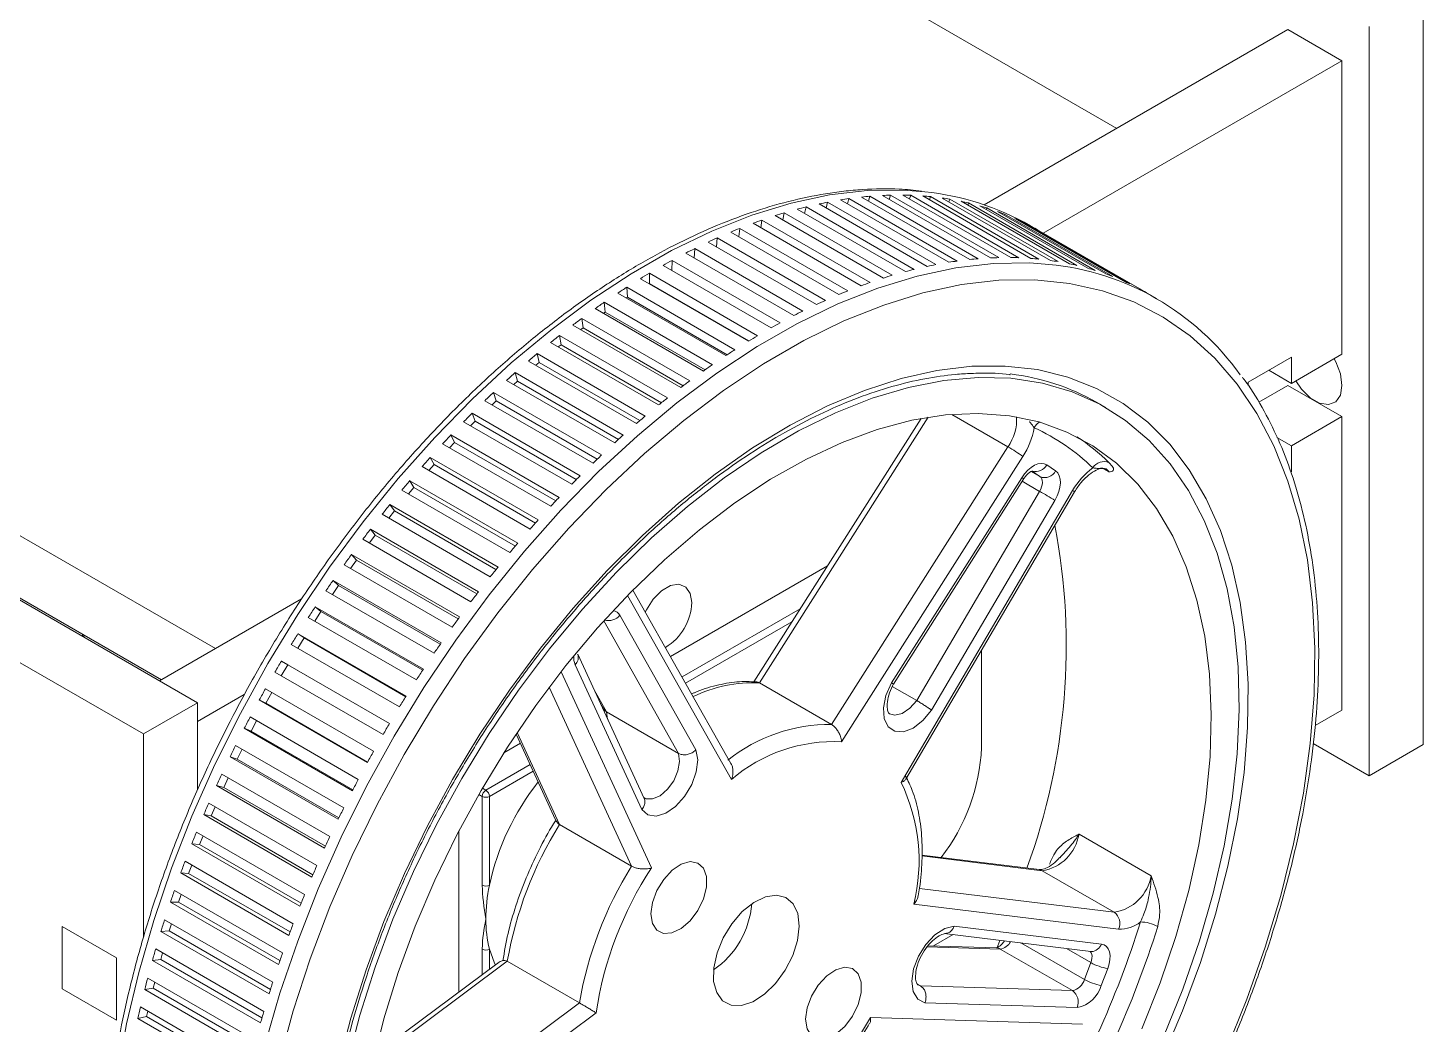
# Model space of a CAD drawing. Header units: millimetres. Extents: x 2 to 418, y 2 to 295.
# Drawn here: x 207.3 to 262, y 192.2 to 231.3 of the extents above; entities that cross this region are included whole.
import ezdxf

# ---------------------------------------------------------------- set-up
doc = ezdxf.new("R2010")
doc.units = ezdxf.units.MM

msp = doc.modelspace()

# ---------------------------------------------------------------- linework, layer by layer
at = {"color": 7, "linetype": 'Continuous', "lineweight": 15}
for p, q in [((249.982, 227.365), (213.283, 248.551)), ((262.003, 232.59), (262.003, 203.195)), ((256.7, 231.243), (244.785, 224.365)), ((258.821, 230.018), (256.7, 231.243)), ((259.882, 231.366), (259.882, 201.97)), ((169.796, 230.304), (213.92, 204.833)), ((258.821, 230.018), (247.103, 223.254)), ((258.821, 230.018), (258.821, 222.588)), ((167.675, 229.08), (211.798, 203.608)), ((238.586, 224.238), (238.641, 224.469)), ((242.884, 222.02), (238.641, 224.469)), ((243.39, 222.109), (239.147, 224.559)), ((239.422, 224.4), (239.479, 224.608)), ((243.721, 222.159), (239.479, 224.608)), ((244.219, 222.22), (239.976, 224.669)), ((240.247, 224.513), (240.302, 224.7)), ((244.545, 222.251), (240.302, 224.7)), ((245.034, 222.283), (240.792, 224.732)), ((241.057, 224.578), (241.112, 224.743)), ((245.354, 222.294), (241.112, 224.743)), ((245.834, 222.297), (241.591, 224.746)), ((241.853, 224.595), (241.905, 224.739)), ((246.148, 222.29), (241.905, 224.739)), ((246.617, 222.264), (242.374, 224.713)), ((242.633, 224.564), (242.681, 224.686)), ((246.923, 222.237), (242.681, 224.686)), ((247.381, 222.182), (243.139, 224.632)), ((243.395, 224.484), (243.437, 224.586)), ((247.68, 222.137), (243.437, 224.586)), ((248.126, 222.053), (243.884, 224.502)), ((244.138, 224.356), (244.174, 224.438)), ((248.417, 221.989), (244.174, 224.438)), ((240.832, 221.493), (236.589, 223.942)), ((236.884, 223.772), (236.934, 224.048)), ((241.176, 221.599), (236.934, 224.048)), ((241.695, 221.745), (237.452, 224.195)), ((237.739, 224.029), (237.793, 224.282)), ((242.035, 221.833), (237.793, 224.282)), ((242.548, 221.951), (238.305, 224.4)), ((248.85, 221.876), (244.608, 224.326)), ((244.86, 224.18), (244.89, 224.242)), ((249.132, 221.793), (244.89, 224.242)), ((249.552, 221.652), (245.309, 224.101)), ((245.561, 223.956), (245.582, 223.999)), ((249.825, 221.55), (245.582, 223.999)), ((235.153, 223.117), (235.191, 223.44)), ((239.433, 220.991), (235.191, 223.44)), ((239.961, 221.193), (235.718, 223.642)), ((236.021, 223.468), (236.066, 223.767)), ((240.308, 221.318), (236.066, 223.767)), ((250.23, 221.381), (245.988, 223.83)), ((246.238, 223.686), (246.251, 223.71)), ((250.493, 221.26), (246.251, 223.71)), ((251.546, 220.689), (246.596, 223.546)), ((250.884, 221.064), (246.641, 223.513)), ((246.891, 223.369), (246.894, 223.374)), ((251.137, 220.925), (246.894, 223.374)), ((238.201, 220.457), (233.958, 222.906)), ((234.28, 222.72), (234.31, 223.067)), ((238.553, 220.618), (234.31, 223.067)), ((239.083, 220.848), (234.841, 223.297)), ((237.315, 220.021), (233.072, 222.47)), ((233.406, 222.277), (233.425, 222.649)), ((237.668, 220.199), (233.425, 222.649)), ((258.821, 220.138), (258.821, 222.588)), ((236.427, 219.541), (232.184, 221.99)), ((232.531, 221.79), (232.538, 222.186)), ((236.78, 219.737), (232.538, 222.186)), ((235.538, 219.018), (231.296, 221.467)), ((231.641, 221.268), (231.657, 221.277)), ((235.892, 219.231), (231.649, 221.68)), ((231.657, 221.277), (231.649, 221.68)), ((235.554, 219.028), (231.657, 221.277)), ((234.651, 218.452), (230.408, 220.902)), ((230.74, 220.71), (230.784, 220.738)), ((235.004, 218.682), (230.761, 221.131)), ((230.784, 220.738), (230.761, 221.131)), ((234.694, 218.481), (230.784, 220.738)), ((233.766, 217.846), (229.524, 220.295)), ((229.844, 220.11), (229.913, 220.158)), ((234.118, 218.092), (229.875, 220.541)), ((229.913, 220.158), (229.875, 220.541)), ((233.834, 217.894), (229.913, 220.158)), ((258.821, 220.138), (258.821, 218.505)), ((232.886, 217.199), (228.643, 219.648)), ((228.954, 219.469), (229.045, 219.537)), ((233.236, 217.461), (228.993, 219.91)), ((229.045, 219.537), (228.993, 219.91)), ((232.977, 217.267), (229.045, 219.537)), ((232.011, 216.513), (227.769, 218.962)), ((232.359, 216.79), (228.116, 219.239)), ((228.183, 218.878), (228.116, 219.239)), ((231.488, 216.081), (227.246, 218.53)), ((227.327, 218.181), (227.246, 218.53)), ((228.07, 218.788), (228.183, 218.878)), ((232.123, 216.603), (228.183, 218.878)), ((256.841, 217.362), (258.821, 218.505)), ((231.144, 215.789), (226.902, 218.238)), ((227.195, 218.069), (227.327, 218.181)), ((231.276, 215.901), (227.327, 218.181)), ((255.144, 217.403), (256.841, 218.383)), ((256.841, 217.362), (255.957, 217.873)), ((256.841, 218.383), (256.841, 217.362)), ((230.286, 215.028), (226.043, 217.477)), ((226.329, 217.312), (226.479, 217.447)), ((230.626, 215.335), (226.384, 217.784)), ((226.479, 217.447), (226.384, 217.784)), ((230.435, 215.163), (226.479, 217.447)), ((255.144, 217.275), (255.144, 217.403)), ((229.774, 214.553), (225.531, 217.002)), ((225.641, 216.678), (225.531, 217.002)), ((255.552, 216.618), (256.7, 217.28)), ((258.821, 216.056), (256.7, 217.28)), ((229.438, 214.232), (225.195, 216.682)), ((225.475, 216.52), (225.641, 216.678)), ((229.603, 214.391), (225.641, 216.678)), ((249.55, 216.414), (249.196, 216.618)), ((228.602, 213.403), (224.359, 215.852)), ((224.633, 215.693), (224.814, 215.876)), ((228.933, 213.737), (224.69, 216.186)), ((224.814, 215.876), (224.69, 216.186)), ((228.782, 213.585), (224.814, 215.876)), ((242.31, 215.985), (235.744, 205.653)), ((256.841, 214.913), (258.821, 216.056)), ((258.821, 216.056), (258.821, 214.422)), ((200.343, 215.2), (214.627, 206.955)), ((228.105, 212.887), (223.862, 215.336)), ((223.999, 215.04), (223.862, 215.336)), ((256.841, 214.913), (256.27, 215.242)), ((227.779, 212.54), (223.536, 214.99)), ((223.806, 214.834), (223.999, 215.04)), ((227.972, 212.747), (223.999, 215.04)), ((238.797, 203.98), (245.717, 214.871)), ((256.841, 213.892), (256.841, 214.913)), ((226.971, 211.647), (222.728, 214.096)), ((222.993, 213.943), (223.199, 214.174)), ((227.29, 212.006), (223.048, 214.455)), ((223.199, 214.174), (223.048, 214.455)), ((227.176, 211.878), (223.199, 214.174)), ((246.302, 214.491), (239.189, 203.298)), ((247.238, 214.163), (247.587, 213.925)), ((258.821, 214.422), (258.821, 211.973)), ((226.492, 211.095), (222.249, 213.544)), ((222.413, 213.278), (222.249, 213.544)), ((241.142, 205.617), (246.255, 213.662)), ((241.22, 205.567), (246.323, 213.598)), ((226.179, 210.725), (221.936, 213.174)), ((222.198, 213.023), (222.413, 213.278)), ((226.394, 210.98), (222.413, 213.278)), ((241.522, 201.705), (248.254, 213.158)), ((241.705, 201.834), (248.332, 213.109)), ((242.135, 204.92), (246.958, 213.126)), ((200.343, 212.751), (212.505, 205.73)), ((225.711, 210.156), (221.468, 212.605)), ((221.645, 212.355), (221.468, 212.605)), ((247.559, 212.772), (242.719, 204.54)), ((225.405, 209.775), (221.162, 212.224)), ((221.42, 212.075), (221.645, 212.355)), ((225.629, 210.055), (221.645, 212.355)), ((258.821, 204.542), (258.821, 211.973)), ((220.662, 211.1), (220.894, 211.405)), ((224.947, 209.19), (220.705, 211.639)), ((220.894, 211.405), (220.705, 211.639)), ((224.881, 209.103), (220.894, 211.405)), ((224.649, 208.798), (220.407, 211.248)), ((223.914, 207.798), (219.671, 210.247)), ((219.925, 210.101), (220.163, 210.43)), ((224.204, 208.199), (219.961, 210.648)), ((220.163, 210.43), (219.961, 210.648)), ((224.152, 208.127), (220.163, 210.43)), ((238.633, 210.2), (232.475, 206.645)), ((223.201, 206.774), (218.958, 209.224)), ((219.21, 209.078), (219.453, 209.433)), ((223.482, 207.184), (219.239, 209.633)), ((219.453, 209.433), (219.239, 209.633)), ((223.444, 207.129), (219.453, 209.433)), ((234.85, 202.448), (230.999, 209.253)), ((218.005, 208.905), (212.435, 205.69)), ((222.782, 206.148), (218.539, 208.597)), ((218.764, 208.414), (218.539, 208.597)), ((222.51, 205.73), (218.267, 208.18)), ((218.518, 208.035), (218.764, 208.414)), ((222.756, 206.109), (218.764, 208.414)), ((230.491, 208.263), (233.475, 202.991)), ((209.406, 207.519), (209.406, 207.438)), ((222.105, 205.092), (217.863, 207.542)), ((218.099, 207.376), (217.863, 207.542)), ((221.843, 204.667), (217.6, 207.117)), ((217.85, 206.972), (218.099, 207.376)), ((222.092, 205.071), (218.099, 207.376)), ((221.454, 204.019), (217.211, 206.468)), ((217.458, 206.32), (217.211, 206.468)), ((231.444, 201.075), (228.836, 206.739)), ((244.679, 203.075), (244.679, 206.894)), ((221.201, 203.587), (216.959, 206.036)), ((217.208, 205.892), (217.458, 206.32)), ((221.451, 204.015), (217.458, 206.32)), ((231.351, 200.646), (228.735, 206.326)), ((220.828, 202.929), (216.585, 205.379)), ((235.968, 205.613), (238.797, 203.98)), ((241.175, 205.475), (242.135, 204.92)), ((211.798, 203.608), (213.92, 204.833)), ((215.756, 205.158), (213.92, 204.097)), ((213.92, 204.833), (213.92, 201.417)), ((220.586, 202.492), (216.343, 204.941)), ((216.343, 204.941), (216.601, 204.811)), ((216.601, 204.811), (216.835, 205.234)), ((220.594, 202.506), (216.601, 204.811)), ((229.706, 204.85), (229.849, 204.596)), ((220.229, 201.826), (215.986, 204.275)), ((229.966, 204.481), (232.795, 202.848)), ((257.769, 203.935), (258.821, 204.542)), ((219.998, 201.383), (215.755, 203.832)), ((215.755, 203.832), (216.023, 203.721)), ((216.023, 203.721), (216.236, 204.13)), ((220.015, 201.416), (216.023, 203.721)), ((211.798, 203.608), (211.798, 195.632)), ((219.658, 200.71), (215.415, 203.159)), ((226.588, 203.246), (225.943, 202.874)), ((226.421, 203.607), (227.97, 200.244)), ((259.882, 201.97), (257.692, 203.235)), ((262.003, 203.195), (259.882, 201.97)), ((219.439, 200.263), (215.196, 202.712)), ((215.196, 202.712), (215.473, 202.62)), ((215.473, 202.62), (215.666, 203.014)), ((219.464, 200.315), (215.473, 202.62)), ((219.116, 199.584), (214.873, 202.033)), ((218.908, 199.134), (214.666, 201.583)), ((214.666, 201.583), (214.952, 201.509)), ((214.952, 201.509), (215.126, 201.887)), ((218.941, 199.206), (214.952, 201.509)), ((218.604, 198.45), (214.361, 200.899)), ((225.092, 197.676), (225.092, 201.158)), ((225.375, 201.158), (225.375, 197.676)), ((231.441, 201.102), (231.427, 201.113)), ((218.409, 197.997), (214.166, 200.446)), ((214.166, 200.446), (214.46, 200.391)), ((214.46, 200.391), (214.616, 200.752)), ((218.448, 198.089), (214.46, 200.391)), ((224.173, 199.807), (224.173, 193.489)), ((228.122, 200.055), (230.95, 198.423)), ((217.94, 196.855), (213.697, 199.304)), ((213.697, 199.304), (213.999, 199.268)), ((218.123, 197.31), (213.88, 199.759)), ((213.999, 199.268), (214.137, 199.61)), ((217.985, 196.967), (213.999, 199.268)), ((248.505, 199.68), (251.333, 198.047)), ((246.935, 198.287), (242.339, 198.849)), ((217.503, 195.709), (213.261, 198.158)), ((213.261, 198.158), (213.57, 198.141)), ((217.673, 196.165), (213.431, 198.614)), ((213.57, 198.141), (213.691, 198.464)), ((247.057, 198.245), (249.886, 196.613)), ((217.553, 195.842), (213.57, 198.141)), ((217.256, 195.018), (213.014, 197.468)), ((213.173, 197.013), (213.277, 197.315)), ((212.857, 197.011), (213.173, 197.013)), ((217.1, 194.562), (212.857, 197.011)), ((217.152, 194.716), (213.173, 197.013)), ((250.056, 195.954), (242.021, 196.937)), ((208.616, 196.055), (210.738, 194.83)), ((208.616, 193.605), (208.616, 196.055)), ((216.873, 193.871), (212.63, 196.321)), ((212.809, 195.886), (212.897, 196.166)), ((243.606, 196.075), (249.381, 195.368)), ((212.487, 195.865), (212.809, 195.886)), ((216.729, 193.415), (212.487, 195.865)), ((216.784, 193.591), (212.809, 195.886)), ((242.799, 195.293), (243.567, 195.737)), ((243.209, 195.78), (248.967, 195.076)), ((216.523, 192.726), (212.28, 195.175)), ((212.479, 194.761), (212.552, 195.018)), ((245.265, 195.217), (242.58, 195.3)), ((245.414, 195.173), (248.243, 193.541)), ((210.738, 192.38), (210.738, 194.83)), ((212.151, 194.721), (212.479, 194.761)), ((216.393, 192.272), (212.151, 194.721)), ((216.449, 192.469), (212.479, 194.761)), ((225.657, 194.593), (220.871, 191.031)), ((226.074, 194.693), (228.903, 193.061)), ((248.715, 193.974), (248.969, 194.639)), ((249.63, 194.411), (249.376, 193.746)), ((216.208, 191.585), (211.965, 194.034)), ((212.183, 193.641), (212.242, 193.874)), ((242.17, 193.792), (242.287, 193.725)), ((208.616, 193.605), (210.738, 192.38)), ((211.849, 193.582), (212.183, 193.641)), ((216.092, 191.132), (211.849, 193.582)), ((216.147, 191.352), (212.183, 193.641)), ((242.287, 193.725), (248.243, 193.541)), ((215.927, 190.45), (211.685, 192.899)), ((211.921, 192.527), (211.968, 192.735)), ((248.431, 192.88), (242.457, 193.065)), ((211.583, 192.449), (211.921, 192.527)), ((215.826, 190), (211.583, 192.449)), ((215.88, 190.242), (211.921, 192.527)), ((229.558, 192.669), (220.26, 185.749)), ((240.321, 192.485), (248.634, 192.228))]:
    msp.add_line(p, q, dxfattribs=at)
at = {"color": 8, "linetype": 'Continuous', "lineweight": 15}
for p, q in [((242.59, 216.034), (235.968, 205.613)), ((243.508, 216.146), (245.717, 214.871)), ((246.275, 213.521), (246.958, 213.126)), ((246.625, 213.904), (246.972, 213.703)), ((246.972, 213.703), (246.667, 213.911)), ((249.439, 214.022), (249.674, 213.886)), ((234.87, 201.819), (230.786, 209.035)), ((232.795, 202.848), (229.856, 208.041)), ((232.928, 205.845), (237.568, 208.523)), ((237.24, 208.007), (233.067, 205.599)), ((209.465, 207.485), (209.465, 207.404)), ((228.184, 206.047), (231.728, 198.351)), ((230.95, 198.423), (227.719, 205.44)), ((229.48, 205.34), (229.966, 204.481)), ((229.966, 204.481), (230.009, 204.192)), ((226.46, 203.665), (228.122, 200.055)), ((225.233, 201.403), (226.974, 202.407)), ((227.092, 202.149), (225.375, 201.158)), ((225.096, 201.482), (225.233, 201.403)), ((225.092, 201.158), (224.954, 201.237)), ((247.057, 198.245), (242.34, 198.823)), ((242.242, 197.548), (249.886, 196.613)), ((225.092, 194.173), (225.092, 195.167)), ((225.375, 195.167), (225.375, 194.383)), ((245.414, 195.173), (242.546, 195.262)), ((246.225, 195.411), (248.715, 193.974)), ((248.009, 195.193), (248.969, 194.639)), ((226.074, 194.693), (220.812, 190.777)), ((242.182, 193.767), (242.287, 193.725)), ((220.173, 186.564), (228.903, 193.061))]:
    msp.add_line(p, q, dxfattribs=at)
at = {"color": 8, "linetype": 'Continuous', "lineweight": 15, "flags": 128}
for points in [[(240.194, 224.922), (238.721, 224.751), (237.208, 224.428), (235.663, 223.954), (234.096, 223.333), (232.515, 222.568), (230.928, 221.663), (229.346, 220.623), (227.776, 219.454), (226.227, 218.163), (224.709, 216.757), (223.228, 215.243), (221.795, 213.63), (220.417, 211.928), (219.101, 210.145), (217.855, 208.292), (216.685, 206.379), (215.6, 204.417), (214.603, 202.416), (213.702, 200.388), (212.901, 198.345), (212.204, 196.297), (211.616, 194.256), (211.139, 192.233), (210.777, 190.241)], [(242.453, 224.877), (241.619, 224.94), (240.194, 224.922)], [(216.566, 191.398), (217.154, 193.439), (217.851, 195.487), (218.652, 197.531), (219.553, 199.559), (220.549, 201.559), (221.635, 203.522), (222.804, 205.435), (224.05, 207.288), (225.366, 209.071), (226.745, 210.773), (228.178, 212.385), (229.658, 213.899), (231.177, 215.306), (232.726, 216.597), (234.296, 217.765), (235.878, 218.805), (237.465, 219.71), (239.046, 220.475), (240.613, 221.097), (242.157, 221.57), (243.671, 221.893), (245.144, 222.065)], [(245.144, 222.065), (246.569, 222.083), (247.319, 222.029)], [(249.674, 213.886), (249.537, 214.005), (249.532, 214.007)], [(241.069, 204.397), (241.283, 204.342), (241.57, 204.413), (241.867, 204.615), (242.135, 204.92)], [(231.441, 201.099), (231.51, 201.068), (231.773, 201.058), (232.069, 201.187), (232.359, 201.437), (232.603, 201.776), (232.769, 202.157), (232.836, 202.531), (232.795, 202.848)], [(247.057, 198.245), (246.985, 198.276), (246.935, 198.287)], [(248.969, 194.639), (248.997, 194.726), (249.012, 194.812), (249.014, 194.891), (249.003, 194.963), (248.98, 195.023), (248.945, 195.07), (248.934, 195.08)]]:
    msp.add_lwpolyline(points, dxfattribs=at)
at = {"color": 7, "linetype": 'Continuous', "lineweight": 15, "flags": 128}
for points in [[(245.354, 221.405), (243.888, 221.233), (242.381, 220.909), (240.843, 220.433), (239.283, 219.809), (237.709, 219.04), (236.13, 218.13), (234.556, 217.085), (232.995, 215.911), (231.456, 214.614), (229.949, 213.201), (228.482, 211.682), (227.062, 210.064), (225.699, 208.357), (224.401, 206.571), (223.173, 204.716), (222.025, 202.802), (220.962, 200.841), (219.99, 198.843), (219.114, 196.821), (218.341, 194.785), (217.674, 192.747), (217.117, 190.72)], [(254.262, 191.172), (255.086, 193.203), (255.807, 195.241), (256.419, 197.275), (256.92, 199.293), (257.306, 201.283), (257.575, 203.235), (257.726, 205.137), (257.757, 206.977), (257.669, 208.747), (257.462, 210.434), (257.137, 212.031), (256.696, 213.527), (256.142, 214.914), (255.477, 216.184), (254.707, 217.33), (253.834, 218.345), (252.864, 219.224), (251.803, 219.961), (250.656, 220.553), (249.431, 220.995), (248.134, 221.285), (246.772, 221.422), (245.354, 221.405)], [(219.453, 190.585), (219.938, 192.466), (220.534, 194.361), (221.235, 196.257), (222.038, 198.141), (222.938, 200.001), (223.928, 201.826), (225.002, 203.604), (226.154, 205.322), (227.375, 206.971), (228.657, 208.538), (229.994, 210.015), (231.375, 211.39), (232.792, 212.657), (234.235, 213.805), (235.696, 214.829), (237.165, 215.72), (238.632, 216.474), (240.088, 217.086), (241.523, 217.551), (242.928, 217.866), (244.294, 218.031)], [(244.294, 218.031), (245.612, 218.042), (246.873, 217.901), (248.07, 217.608), (249.195, 217.165), (250.24, 216.575), (251.198, 215.842), (252.063, 214.971), (252.83, 213.967), (253.494, 212.837), (254.05, 211.588), (254.495, 210.228), (254.826, 208.766), (255.041, 207.211), (255.138, 205.574), (255.117, 203.866), (254.977, 202.096), (254.72, 200.278), (254.348, 198.422), (253.863, 196.54), (253.267, 194.646), (252.566, 192.75), (251.763, 190.866)], [(257.01, 217.46), (257.23, 217.138), (257.576, 216.793), (257.944, 216.58), (258.291, 216.526), (258.573, 216.636), (258.757, 216.898), (258.821, 217.28), (258.757, 217.736), (258.573, 218.211), (258.51, 218.326)], [(251.824, 191.726), (252.579, 193.604), (253.229, 195.488), (253.77, 197.366), (254.2, 199.224), (254.514, 201.051), (254.711, 202.835), (254.789, 204.563), (254.748, 206.224), (254.589, 207.807), (254.312, 209.302), (253.919, 210.698), (253.412, 211.986), (252.796, 213.158), (252.074, 214.206), (251.251, 215.123), (250.333, 215.902), (249.325, 216.539), (248.235, 217.03), (247.069, 217.37), (245.835, 217.559), (244.542, 217.594), (243.198, 217.475), (241.812, 217.203), (240.394, 216.781), (238.952, 216.21), (237.497, 215.494), (236.037, 214.639), (234.584, 213.65), (233.145, 212.534), (231.732, 211.297), (230.353, 209.949), (229.018, 208.498), (227.735, 206.954), (226.514, 205.327), (225.361, 203.628), (224.285, 201.868), (223.293, 200.059), (222.392, 198.213), (221.587, 196.343), (220.884, 194.46), (220.288, 192.578), (219.802, 190.708)], [(250.97, 192.037), (251.688, 193.848), (252.302, 195.663), (252.808, 197.471), (253.203, 199.258), (253.483, 201.011), (253.647, 202.719), (253.694, 204.369), (253.622, 205.95), (253.434, 207.451), (253.129, 208.86), (252.711, 210.169), (252.182, 211.369), (251.545, 212.45), (250.806, 213.405), (249.969, 214.227), (249.041, 214.911), (248.027, 215.452), (246.936, 215.846), (245.774, 216.091), (244.549, 216.183), (243.271, 216.124), (241.949, 215.913), (240.591, 215.552), (239.207, 215.044), (237.807, 214.391), (236.401, 213.599), (234.998, 212.673), (233.608, 211.619), (232.242, 210.445), (230.908, 209.16), (229.616, 207.772), (228.376, 206.29), (227.195, 204.726), (226.082, 203.09), (225.045, 201.394), (224.091, 199.65), (223.227, 197.87), (222.459, 196.066), (221.793, 194.251), (221.232, 192.437), (220.781, 190.639)], [(246.255, 213.662), (246.366, 213.817), (246.49, 213.953), (246.622, 214.065), (246.758, 214.15), (246.893, 214.203), (247.02, 214.223), (247.137, 214.21), (247.238, 214.163)], [(246.958, 213.126), (247.002, 213.212), (247.036, 213.299), (247.057, 213.386), (247.065, 213.469), (247.061, 213.545), (247.043, 213.61), (247.013, 213.664), (246.972, 213.703)], [(247.587, 213.925), (247.668, 213.847), (247.728, 213.74), (247.763, 213.609), (247.772, 213.457), (247.755, 213.292), (247.713, 213.118), (247.646, 212.943), (247.559, 212.772)], [(233.312, 208.761), (233.251, 209.124), (233.076, 209.373), (232.808, 209.478), (232.479, 209.426), (232.129, 209.224), (231.801, 208.896), (231.532, 208.481), (231.488, 208.39)], [(242.719, 204.54), (242.38, 204.132), (241.999, 203.84), (241.619, 203.695), (241.28, 203.712), (241.02, 203.89), (240.865, 204.209), (240.835, 204.635), (240.93, 205.122), (241.142, 205.617)], [(233.475, 202.991), (233.544, 202.592), (233.486, 202.119), (233.308, 201.621), (233.028, 201.153), (232.677, 200.765), (232.293, 200.501), (231.918, 200.387), (231.592, 200.438), (231.351, 200.646)], [(233.547, 196.681), (233.769, 197.138), (233.887, 197.599), (233.888, 198.016), (233.771, 198.344), (233.55, 198.545), (233.249, 198.6), (232.899, 198.501), (232.539, 198.26), (232.209, 197.903), (231.943, 197.468), (231.77, 197.002), (231.71, 196.557), (231.769, 196.179), (231.94, 195.911), (232.205, 195.781), (232.535, 195.804), (232.894, 195.976), (233.244, 196.279), (233.547, 196.681)], [(236.978, 194.338), (237.271, 194.915), (237.458, 195.507), (237.525, 196.07), (237.466, 196.562), (237.288, 196.946), (237.001, 197.195), (236.629, 197.29), (236.198, 197.223), (235.741, 197), (235.291, 196.638), (234.881, 196.162), (234.543, 195.609), (234.301, 195.019), (234.173, 194.436), (234.169, 193.904), (234.288, 193.462), (234.523, 193.142), (234.855, 192.968), (235.261, 192.954), (235.709, 193.1), (236.167, 193.396), (236.601, 193.819), (236.978, 194.338)], [(242.457, 193.065), (242.178, 193.211), (242, 193.504), (241.944, 193.912), (242.014, 194.391), (242.204, 194.888), (242.493, 195.351), (242.849, 195.727), (243.234, 195.978), (243.606, 196.075)], [(245.289, 195.246), (245.313, 195.302), (245.402, 195.512)], [(225.375, 195.167), (225.553, 194.659), (225.613, 194.533)], [(248.967, 195.076), (248.994, 195.074), (248.997, 195.073)], [(249.381, 195.368), (249.49, 195.337), (249.582, 195.273), (249.652, 195.18), (249.699, 195.059), (249.721, 194.917), (249.716, 194.757), (249.686, 194.587), (249.63, 194.411)], [(239.614, 192.539), (239.837, 192.995), (239.954, 193.457), (239.955, 193.874), (239.839, 194.202), (239.618, 194.403), (239.316, 194.458), (238.967, 194.359), (238.607, 194.118), (238.276, 193.761), (238.01, 193.326), (237.838, 192.86), (237.778, 192.415), (237.836, 192.037), (238.007, 191.769), (238.272, 191.639), (238.602, 191.662), (238.962, 191.834), (239.312, 192.137), (239.614, 192.539)]]:
    msp.add_lwpolyline(points, dxfattribs=at)
at = {"color": 7, "linetype": 'Continuous', "lineweight": 15}
for centre, radius, start, end in [((241.84, 207.944), 16.831, 100.9538, 102.1226), ((241.638, 209.078), 15.68, 97.9159, 99.1411), ((241.509, 210.125), 14.625, 94.7319, 96.0153), ((241.446, 211.085), 13.663, 91.4002, 92.7437), ((241.44, 211.919), 12.829, 87.9227, 89.3236), ((241.48, 212.646), 12.101, 84.3034, 85.7601), ((241.351, 214.332), 10.603, 60.347, 84.0318), ((241.553, 213.266), 11.475, 80.5502, 82.0596), ((241.646, 213.76), 10.973, 76.6771, 78.2318), ((242.494, 205.408), 19.452, 106.6095, 107.6709), ((242.121, 206.727), 18.081, 103.8494, 104.964), ((241.748, 214.157), 10.563, 72.6985, 74.2938), ((241.839, 214.428), 10.277, 68.6379, 70.2621), ((243.504, 202.599), 22.438, 111.7459, 112.711), ((242.962, 204.008), 20.928, 109.2397, 110.2502), ((241.912, 214.606), 10.085, 64.5179, 66.1629), ((241.948, 214.679), 10.003, 60.3672, 62.021), ((244.128, 201.156), 24.01, 114.1369, 115.0599), ((244.875, 199.605), 25.731, 116.4221, 117.3029), ((245.752, 207.675), 14.625, 94.7319, 96.0153), ((245.688, 208.635), 13.663, 91.4002, 92.7437), ((245.683, 209.47), 12.829, 87.9227, 89.3236), ((245.722, 210.196), 12.101, 84.3034, 85.7601), ((245.696, 198.059), 27.483, 118.6074, 119.4502), ((246.363, 204.278), 18.081, 103.8494, 104.964), ((246.082, 205.495), 16.831, 100.9538, 102.1226), ((245.881, 206.629), 15.68, 97.9159, 99.1411), ((246.35, 211.688), 10.387, 35.3476, 84.6459), ((245.796, 210.817), 11.475, 80.5502, 82.0596), ((245.888, 211.311), 10.973, 76.6771, 78.2318), ((245.991, 211.708), 10.563, 72.6985, 74.2938), ((246.587, 196.521), 29.26, 120.7003, 121.5087), ((247.205, 201.558), 20.928, 109.2397, 110.2502), ((246.736, 202.959), 19.452, 106.6095, 107.6709), ((246.081, 211.979), 10.277, 68.6379, 70.2621), ((246.155, 212.157), 10.085, 64.5179, 66.1629), ((247.555, 194.98), 31.079, 122.7086, 123.485), ((248.371, 198.706), 24.01, 114.1369, 115.0599), ((247.746, 200.15), 22.438, 111.7459, 112.711), ((246.191, 212.23), 10.003, 60.3672, 62.021), ((248.549, 193.512), 32.853, 124.6386, 125.3872), ((249.118, 197.156), 25.731, 116.4221, 117.3029), ((249.621, 192.032), 34.68, 126.4984, 127.2205), ((249.939, 195.609), 27.483, 118.6074, 119.4502), ((250.73, 190.598), 36.493, 128.2934, 128.9913), ((250.83, 194.072), 29.26, 120.7003, 121.5087), ((251.856, 189.231), 38.264, 130.0298, 130.706), ((251.798, 192.531), 31.079, 122.7086, 123.485), ((252.791, 191.062), 32.853, 124.6386, 125.3872), ((253.043, 187.877), 40.065, 131.7137, 132.3691), ((253.863, 189.583), 34.68, 126.4984, 127.2205), ((244.792, 208.904), 8.883, 60.28, 83.429), ((254.126, 186.71), 41.657, 133.3487, 133.9877), ((254.973, 188.149), 36.493, 128.2934, 128.9913), ((255.257, 185.556), 43.273, 134.9414, 135.5642), ((256.099, 186.782), 38.264, 130.0298, 130.706), ((256.324, 184.527), 44.755, 136.4958, 137.1049), ((257.286, 185.427), 40.065, 131.7137, 132.3691), ((243.771, 216.129), 3.014, 327.0879, 350.261), ((243.543, 208.458), 7.843, 45.4365, 65.9251), ((243.994, 208.458), 8.119, 45.5048, 56.9993), ((242.425, 209.166), 6.587, 53.9461, 60.0128), ((257.364, 183.575), 46.165, 138.0164, 138.613), ((258.369, 184.26), 41.657, 133.3487, 133.9877), ((250.738, 211.739), 2.861, 126.2615, 150.2656), ((249.481, 213.785), 0.507, 66.3578, 148.9661), ((258.332, 182.735), 47.447, 139.5076, 140.0933), ((259.5, 183.107), 43.273, 134.9414, 135.5642), ((247.162, 214.138), 0.475, 246.413, 333.3676), ((229.209, 182.377), 35.505, 58.8806, 60.0053), ((259.164, 182.05), 48.525, 140.9727, 141.5499), ((260.566, 182.078), 44.755, 136.4958, 137.1049), ((261.606, 181.126), 46.165, 138.0164, 138.613), ((259.965, 181.423), 49.541, 142.4166, 142.9857), ((222.643, 207.058), 25.36, 339.9059, 10.7577), ((262.575, 180.286), 47.447, 139.5076, 140.0933), ((260.618, 180.937), 50.356, 143.842, 144.405), ((263.407, 179.6), 48.525, 140.9727, 141.5499), ((261.184, 180.538), 51.048, 145.253, 145.8108), ((264.207, 178.974), 49.541, 142.4166, 142.9857), ((261.61, 180.254), 51.561, 146.6528, 147.2068), ((231.163, 208.84), 2.151, 301.1385, 357.8948), ((264.861, 178.488), 50.356, 143.842, 144.405), ((261.818, 180.122), 51.807, 148.0441, 148.5966), ((265.427, 178.089), 51.048, 145.253, 145.8108), ((261.959, 180.037), 51.971, 149.4315, 149.9827), ((265.853, 177.805), 51.561, 146.6528, 147.2068), ((261.891, 180.075), 51.893, 150.817, 151.3689), ((266.061, 177.673), 51.807, 148.0441, 148.5966), ((261.685, 180.185), 51.66, 152.2047, 152.7582), ((266.202, 177.588), 51.971, 149.4315, 149.9827), ((238.73, 197.527), 6.453, 89.4084, 128.4019), ((261.315, 180.372), 51.245, 153.5977, 154.1542), ((238.866, 197.195), 6.112, 86.9753, 130.835), ((266.134, 177.626), 51.893, 150.817, 151.3689), ((237.038, 203.427), 7.648, 322.3663, 357.3597), ((260.791, 180.621), 50.665, 154.9989, 155.5597), ((265.928, 177.736), 51.66, 152.2047, 152.7582), ((235.025, 195.591), 9.873, 141.5926, 167.8056), ((235.198, 198.633), 7.031, 346.0438, 25.9139), ((260.111, 180.923), 49.92, 156.4122, 156.9785), ((225.399, 201.144), 0.307, 122.6053, 177.3947), ((225.233, 201.431), 0.307, 242.6104, 297.389), ((225.068, 201.144), 0.307, 2.607, 57.3935), ((265.558, 177.923), 51.245, 153.5977, 154.1542), ((240.858, 192.12), 15.006, 148.0753, 170.1261), ((259.259, 181.277), 48.998, 157.8405, 158.4139), ((265.033, 178.171), 50.665, 154.9989, 155.5597), ((246.792, 199.96), 1.735, 278.7995, 350.7035), ((258.229, 181.675), 47.893, 159.2875, 159.8697), ((264.353, 178.474), 49.92, 156.4122, 156.9785), ((243.686, 190.487), 15.006, 148.0753, 170.1261), ((243.55, 190.582), 14.146, 146.6857, 171.5156), ((225.233, 197.949), 0.307, 242.6104, 297.389), ((231.993, 196.3), 6.76, 168.2545, 179.6608), ((249.62, 198.328), 1.735, 278.7995, 350.7035), ((257.082, 182.084), 46.676, 160.7571, 161.3495), ((263.502, 178.828), 48.998, 157.8405, 158.4139), ((232.217, 197.207), 3.454, 304.3368, 355.6686), ((249.57, 196.179), 0.536, 335.0851, 53.8983), ((255.854, 182.487), 45.384, 162.2533, 162.8567), ((262.471, 179.226), 47.893, 159.2875, 159.8697), ((229.835, 196.3), 4.602, 179.5015, 194.2505), ((215.25, 207.333), 37.349, 335.4883, 342.713), ((215.161, 207.391), 38.152, 335.4883, 342.713), ((250.116, 197.217), 1.265, 267.2894, 308.9937), ((250.909, 194.858), 1.376, 60.3626, 89.8794), ((254.481, 182.899), 43.95, 163.7797, 164.3961), ((261.325, 179.635), 46.676, 160.7571, 161.3495), ((225.233, 195.44), 0.307, 242.6104, 297.389), ((249.891, 196.243), 1.85, 240.1232, 261.9148), ((252.938, 183.316), 42.352, 165.3401, 165.9721), ((260.097, 180.038), 45.384, 162.2533, 162.8567), ((248.129, 194.139), 0.609, 280.7524, 344.2515), ((249.637, 195.578), 1.85, 240.1235, 261.9147), ((247.917, 193.09), 0.556, 337.7638, 54.1424), ((248.204, 194.077), 1.218, 280.7525, 344.2513), ((251.355, 183.696), 40.724, 166.94, 167.5887), ((258.723, 180.45), 43.95, 163.7797, 164.3961), ((228.637, 199.041), 13.398, 304.9431, 330.7007)]:
    msp.add_arc(centre, radius, start, end, dxfattribs=at)
at = {"color": 8, "linetype": 'Continuous', "lineweight": 15}
for centre, radius, start, end in [((244.157, 215.956), 1.901, 325.1751, 2.7062), ((247.237, 215.364), 0.556, 120.7969, 152.6927), ((246.806, 214.385), 0.486, 253.8219, 332.8056), ((246.193, 213.528), 0.148, 28.3894, 65.3955), ((247.921, 212.548), 0.695, 53.7631, 61.3352), ((230.043, 208.635), 0.582, 254.3888, 320.3525), ((230.182, 208.099), 0.35, 28.0506, 82.7873), ((229.426, 206.609), 0.746, 175.2496, 202.314), ((228.484, 206.605), 0.376, 311.9382, 21.6925), ((235.741, 200.149), 5.469, 87.6211, 115.7656), ((245.345, 195.691), 0.523, 277.563, 333.9006), ((245.254, 194.903), 0.314, 59.4701, 88.1009), ((248.976, 195.499), 0.426, 272.8513, 342.0524)]:
    msp.add_arc(centre, radius, start, end, dxfattribs=at)
at = {"color": 7, "linetype": 'Continuous', "lineweight": 15}
for points, knots in [([(242.321, 224.904), (242.034, 224.937), (241.288, 225.022), (240.501, 224.987), (240.018, 224.965)], [0, 0, 0, 0, 0.3853686, 1, 1, 1, 1]), ([(240.018, 224.965), (239.77, 224.945), (239.054, 224.887), (237.843, 224.685), (236.379, 224.316), (234.891, 223.809), (233.387, 223.171), (231.874, 222.403), (230.361, 221.511), (228.855, 220.498), (227.363, 219.37), (225.893, 218.134), (224.451, 216.794), (223.046, 215.359), (221.684, 213.835), (220.372, 212.23), (219.116, 210.552), (217.922, 208.809), (216.796, 207.011), (215.744, 205.165), (214.77, 203.281), (213.881, 201.369), (213.08, 199.438), (212.371, 197.498), (211.759, 195.557), (211.245, 193.626), (210.833, 191.715), (210.525, 189.832), (210.323, 187.986), (210.228, 186.188), (210.24, 184.446), (210.361, 182.769), (210.589, 181.164), (210.925, 179.641), (211.366, 178.207), (211.912, 176.873), (212.527, 175.68), (213.007, 174.988), (213.233, 174.663)], [0, 0, 0, 0, 0.0149413, 0.0430634, 0.0712288, 0.0994419, 0.1276859, 0.1559469, 0.1842149, 0.2124813, 0.2407424, 0.2689965, 0.2972429, 0.3254817, 0.3537138, 0.38194, 0.4101615, 0.4383797, 0.4665957, 0.4948111, 0.523027, 0.5512445, 0.579465, 0.6076899, 0.6359206, 0.6641583, 0.6924043, 0.7206597, 0.7489251, 0.7772006, 0.8054854, 0.8337774, 0.8620717, 0.8903591, 0.9186281, 0.9468631, 0.9750454, 1, 1, 1, 1]), ([(221.543, 174.841), (221.511, 174.876), (221.226, 175.194), (220.769, 175.908), (220.185, 176.983), (219.706, 178.174), (219.323, 179.459), (219.042, 180.835), (218.864, 182.293), (218.789, 183.825), (218.818, 185.423), (218.953, 187.076), (219.191, 188.775), (219.533, 190.51), (219.976, 192.271), (220.517, 194.046), (221.155, 195.826), (221.884, 197.599), (222.701, 199.356), (223.6, 201.084), (224.578, 202.775), (225.626, 204.417), (226.741, 206.001), (227.913, 207.518), (229.137, 208.958), (230.405, 210.312), (231.71, 211.574), (233.042, 212.734), (234.395, 213.788), (235.759, 214.727), (237.127, 215.548), (238.489, 216.245), (239.838, 216.815), (241.166, 217.256), (242.442, 217.558), (243.371, 217.691), (243.867, 217.728), (243.973, 217.736)], [0, 0, 0, 0, 0.003798, 0.034204, 0.064472, 0.094619, 0.124676, 0.154673, 0.184636, 0.214583, 0.244527, 0.274473, 0.304426, 0.334389, 0.364363, 0.394347, 0.424341, 0.454341, 0.484348, 0.514358, 0.544371, 0.574383, 0.604393, 0.634398, 0.664397, 0.694386, 0.724366, 0.754333, 0.784286, 0.814226, 0.844153, 0.874068, 0.903978, 0.933889, 0.963814, 0.992282, 1, 1, 1, 1]), ([(225.906, 167.351), (226.296, 167.318), (227.128, 167.249), (228.46, 167.312), (229.88, 167.503), (231.336, 167.835), (232.817, 168.301), (234.317, 168.902), (235.828, 169.632), (237.342, 170.488), (238.851, 171.467), (240.348, 172.561), (241.826, 173.767), (243.276, 175.077), (244.692, 176.485), (246.068, 177.984), (247.395, 179.566), (248.669, 181.224), (249.881, 182.948), (251.028, 184.732), (252.102, 186.565), (253.099, 188.438), (254.013, 190.343), (254.84, 192.269), (255.576, 194.208), (256.217, 196.15), (256.76, 198.084), (257.202, 200.003), (257.54, 201.895), (257.773, 203.752), (257.9, 205.565), (257.919, 207.324), (257.83, 209.022), (257.633, 210.648), (257.328, 212.196), (256.917, 213.656), (256.404, 215.023), (255.781, 216.278), (255.281, 217.136), (254.962, 217.54), (254.915, 217.599)], [0, 0, 0, 0, 0.023643, 0.050413, 0.077262, 0.104179, 0.131146, 0.158147, 0.185169, 0.212199, 0.23923, 0.266256, 0.293276, 0.320289, 0.347295, 0.374294, 0.401287, 0.428275, 0.455259, 0.482242, 0.509223, 0.536204, 0.563187, 0.590172, 0.61716, 0.644154, 0.671155, 0.698163, 0.725179, 0.752205, 0.779241, 0.806286, 0.833339, 0.860396, 0.887449, 0.914488, 0.941499, 0.968465, 0.995367, 1, 1, 1, 1]), ([(243.973, 217.736), (244.185, 217.745), (244.805, 217.772), (245.42, 217.766), (245.798, 217.702), (245.803, 217.701)], [0, 0, 0, 0, 0.339484, 0.9924, 1, 1, 1, 1]), ([(248.332, 213.109), (248.373, 213.176), (248.496, 213.373), (248.74, 213.657), (249.041, 213.898), (249.308, 214.02), (249.479, 214.032), (249.516, 214.013), (249.534, 214.004)], [0, 0, 0, 0, 0.0968341, 0.2860867, 0.4724681, 0.653569, 0.8325364, 1, 1, 1, 1]), ([(249.674, 213.886), (249.674, 213.887), (249.668, 213.9), (249.619, 213.995), (249.475, 214.053), (249.27, 214.016), (249.108, 214.038), (249.046, 214.046)], [0, 0, 0, 0, 0.004119, 0.067291, 0.509171, 0.815786, 1, 1, 1, 1]), ([(249.684, 214.249), (249.74, 214.187), (249.874, 214.042), (249.864, 213.919), (249.746, 213.898), (249.675, 213.886), (249.674, 213.886)], [0, 0, 0, 0, 0.238518, 0.563421, 0.996932, 1, 1, 1, 1]), ([(246.323, 213.598), (246.35, 213.637), (246.414, 213.73), (246.524, 213.839), (246.622, 213.907), (246.68, 213.927), (246.677, 213.927), (246.676, 213.927)], [0, 0, 0, 0, 0.183901, 0.445457, 0.662073, 0.868252, 1, 1, 1, 1]), ([(235.848, 205.653), (235.595, 205.662), (235.08, 205.679), (234.261, 205.519), (233.663, 205.35), (233.342, 205.194), (233.306, 205.177)], [0, 0, 0, 0, 0.310981, 0.632698, 0.958791, 1, 1, 1, 1]), ([(235.968, 205.613), (235.933, 205.632), (235.89, 205.655), (235.855, 205.652), (235.848, 205.651)], [0, 0, 0, 0, 0.80517, 1, 1, 1, 1]), ([(241.069, 204.4), (241.062, 204.403), (241.048, 204.408), (240.988, 204.521), (240.965, 204.779), (241.026, 205.126), (241.137, 205.413), (241.221, 205.568), (241.239, 205.602)], [0, 0, 0, 0, 0.1679214, 0.353152, 0.5499333, 0.7446267, 0.9442531, 1, 1, 1, 1]), ([(241.216, 205.569), (241.217, 205.568), (241.225, 205.564), (241.198, 205.582), (241.162, 205.604), (241.144, 205.615), (241.142, 205.617)], [0, 0, 0, 0, 0.09262, 0.638019, 0.956585, 1, 1, 1, 1]), ([(242.135, 204.92), (242.177, 204.896), (242.261, 204.846), (242.407, 204.754), (242.546, 204.663), (242.648, 204.592), (242.7, 204.554), (242.717, 204.541), (242.719, 204.54)], [0, 0, 0, 0, 0.2141473, 0.4282744, 0.6426459, 0.8574406, 0.9829016, 1, 1, 1, 1]), ([(229.823, 204.658), (229.833, 204.636), (229.847, 204.609), (229.848, 204.551), (229.849, 204.539)], [0, 0, 0, 0, 0.79641, 1, 1, 1, 1]), ([(229.966, 204.481), (229.927, 204.506), (229.878, 204.538), (229.858, 204.588), (229.854, 204.599)], [0, 0, 0, 0, 0.788863, 1, 1, 1, 1]), ([(238.797, 203.98), (238.832, 203.957), (238.901, 203.909), (238.999, 203.795), (239.085, 203.658), (239.155, 203.494), (239.182, 203.373), (239.188, 203.308), (239.189, 203.299), (239.189, 203.298)], [0, 0, 0, 0, 0.166202, 0.331954, 0.508619, 0.716018, 0.962337, 0.994772, 1, 1, 1, 1]), ([(232.795, 202.848), (232.838, 202.829), (232.925, 202.791), (233.087, 202.789), (233.25, 202.83), (233.379, 202.902), (233.448, 202.962), (233.472, 202.988), (233.475, 202.991)], [0, 0, 0, 0, 0.214147, 0.428274, 0.642646, 0.857441, 0.982902, 1, 1, 1, 1]), ([(234.87, 201.819), (234.871, 201.82), (234.874, 201.83), (234.9, 201.907), (234.929, 202.047), (234.923, 202.232), (234.895, 202.367), (234.858, 202.427), (234.846, 202.446)], [0, 0, 0, 0, 0.006945, 0.050031, 0.37724, 0.652746, 0.887427, 1, 1, 1, 1]), ([(241.522, 201.705), (241.523, 201.706), (241.531, 201.709), (241.587, 201.732), (241.661, 201.772), (241.69, 201.82), (241.7, 201.837)], [0, 0, 0, 0, 0.01237, 0.089116, 0.671938, 1, 1, 1, 1]), ([(242.193, 197.256), (242.212, 197.363), (242.292, 197.828), (242.359, 198.627), (242.348, 199.624), (242.218, 200.553), (242.007, 201.341), (241.792, 201.774), (241.701, 201.959)], [0, 0, 0, 0, 0.059168, 0.256899, 0.455132, 0.65371, 0.852127, 1, 1, 1, 1]), ([(231.438, 201.072), (231.449, 201.051), (231.48, 200.992), (231.473, 200.87), (231.428, 200.749), (231.377, 200.677), (231.354, 200.65), (231.351, 200.646)], [0, 0, 0, 0, 0.168781, 0.48045, 0.792736, 0.97514, 1, 1, 1, 1]), ([(227.993, 200.237), (227.959, 200.186), (227.705, 199.804), (227.302, 199.041), (226.799, 197.966), (226.396, 196.87), (226.082, 195.776), (225.961, 195.065), (225.9, 194.711)], [0, 0, 0, 0, 0.0300818, 0.2240428, 0.4180549, 0.6121929, 0.8065584, 1, 1, 1, 1]), ([(228.122, 200.055), (228.095, 200.076), (228.041, 200.118), (227.991, 200.191), (227.975, 200.237), (227.972, 200.245)], [0, 0, 0, 0, 0.454595, 0.905479, 1, 1, 1, 1]), ([(247.347, 198.503), (247.405, 198.646), (247.542, 198.983), (247.902, 199.34), (248.245, 199.545), (248.446, 199.649), (248.503, 199.679), (248.505, 199.68)], [0, 0, 0, 0, 0.238468, 0.563301, 0.874646, 0.996934, 1, 1, 1, 1]), ([(247.744, 198.764), (247.682, 198.696), (247.525, 198.523), (247.265, 198.357), (247.041, 198.282), (246.967, 198.285), (246.935, 198.287)], [0, 0, 0, 0, 0.194565, 0.493674, 0.784558, 1, 1, 1, 1]), ([(230.95, 198.423), (230.988, 198.404), (231.064, 198.366), (231.211, 198.33), (231.371, 198.311), (231.545, 198.313), (231.661, 198.332), (231.72, 198.348), (231.727, 198.351), (231.728, 198.351)], [0, 0, 0, 0, 0.166202, 0.331954, 0.50862, 0.716018, 0.962337, 0.994772, 1, 1, 1, 1]), ([(225.233, 196.34), (225.233, 196.345), (225.166, 196.795), (225.092, 197.256), (225.092, 197.674), (225.092, 197.676)], [0, 0, 0, 0, 0.0098312, 0.9949613, 1, 1, 1, 1]), ([(250.912, 196.234), (250.961, 196.339), (251.092, 196.618), (251.243, 197.175), (251.327, 197.686), (251.333, 198.003), (251.333, 198.045), (251.333, 198.047)], [0, 0, 0, 0, 0.184214, 0.490829, 0.93271, 0.995882, 1, 1, 1, 1]), ([(251.333, 198.047), (251.334, 198.045), (251.435, 197.767), (251.606, 197.28), (251.702, 196.581), (251.623, 196.211), (251.59, 196.054)], [0, 0, 0, 0, 0.003067, 0.436579, 0.761482, 1, 1, 1, 1]), ([(242.194, 197.256), (242.183, 197.211), (242.157, 197.108), (242.082, 197.004), (242.03, 196.946), (242.022, 196.938), (242.021, 196.937)], [0, 0, 0, 0, 0.398704, 0.920253, 0.98893, 1, 1, 1, 1]), ([(225.092, 195.167), (225.092, 195.17), (225.092, 195.587), (225.166, 195.962), (225.233, 196.336), (225.233, 196.34)], [0, 0, 0, 0, 0.0050387, 0.9901688, 1, 1, 1, 1]), ([(243.266, 195.786), (243.292, 195.787), (243.362, 195.789), (243.468, 195.857), (243.553, 195.956), (243.592, 196.037), (243.605, 196.071), (243.606, 196.075)], [0, 0, 0, 0, 0.183863, 0.489877, 0.796497, 0.975592, 1, 1, 1, 1]), ([(242.182, 193.77), (242.173, 193.773), (242.157, 193.78), (242.094, 193.919), (242.081, 194.191), (242.154, 194.545), (242.312, 194.925), (242.544, 195.281), (242.816, 195.564), (243.075, 195.735), (243.224, 195.777), (243.27, 195.779), (243.281, 195.78)], [0, 0, 0, 0, 0.10804, 0.209582, 0.31737, 0.425222, 0.53591, 0.648457, 0.76044, 0.869296, 0.970316, 1, 1, 1, 1]), ([(245.578, 195.49), (245.573, 195.481), (245.531, 195.414), (245.44, 195.326), (245.337, 195.246), (245.268, 195.217), (245.266, 195.218), (245.265, 195.218)], [0, 0, 0, 0, 0.045263, 0.339593, 0.582703, 0.809878, 1, 1, 1, 1]), ([(226.074, 194.693), (226.043, 194.705), (225.982, 194.73), (225.854, 194.707), (225.742, 194.662), (225.679, 194.603), (225.662, 194.587)], [0, 0, 0, 0, 0.239316, 0.476678, 0.856241, 1, 1, 1, 1]), ([(242.287, 193.725), (242.325, 193.697), (242.4, 193.641), (242.474, 193.502), (242.508, 193.34), (242.497, 193.193), (242.472, 193.103), (242.458, 193.069), (242.457, 193.065)], [0, 0, 0, 0, 0.2141474, 0.4282743, 0.6426459, 0.8574407, 0.9829017, 1, 1, 1, 1]), ([(229.558, 192.669), (229.558, 192.669), (229.552, 192.672), (229.51, 192.698), (229.421, 192.751), (229.28, 192.836), (229.144, 192.918), (229.014, 192.996), (228.94, 193.039), (228.903, 193.061)], [0, 0, 0, 0, 0.005228, 0.037663, 0.283983, 0.491381, 0.668047, 0.833798, 1, 1, 1, 1]), ([(236.409, 187.97), (236.492, 188.026), (236.86, 188.279), (237.499, 188.809), (238.307, 189.591), (239.066, 190.468), (239.738, 191.361), (240.118, 191.984), (240.29, 192.266)], [0, 0, 0, 0, 0.056733, 0.252376, 0.447819, 0.643019, 0.838028, 1, 1, 1, 1]), ([(240.321, 192.485), (240.322, 192.484), (240.323, 192.476), (240.33, 192.415), (240.33, 192.331), (240.301, 192.282), (240.292, 192.265)], [0, 0, 0, 0, 0.012797, 0.09219, 0.695107, 1, 1, 1, 1])]:
    msp.add_open_spline(points, degree=3, knots=knots, dxfattribs=at)
at = {"color": 8, "linetype": 'Continuous', "lineweight": 15}
for points, knots in [([(246.742, 215.619), (246.699, 215.683), (246.646, 215.762), (246.571, 215.852), (246.557, 215.869)], [0, 0, 0, 0, 0.80671, 1, 1, 1, 1]), ([(248.505, 199.68), (248.503, 199.678), (248.46, 199.607), (248.304, 199.37), (248.04, 199.067), (247.822, 198.83), (247.754, 198.756)], [0, 0, 0, 0, 0.006122, 0.229058, 0.758169, 1, 1, 1, 1])]:
    msp.add_open_spline(points, degree=3, knots=knots, dxfattribs=at)

doc.saveas('drawing.dxf')
